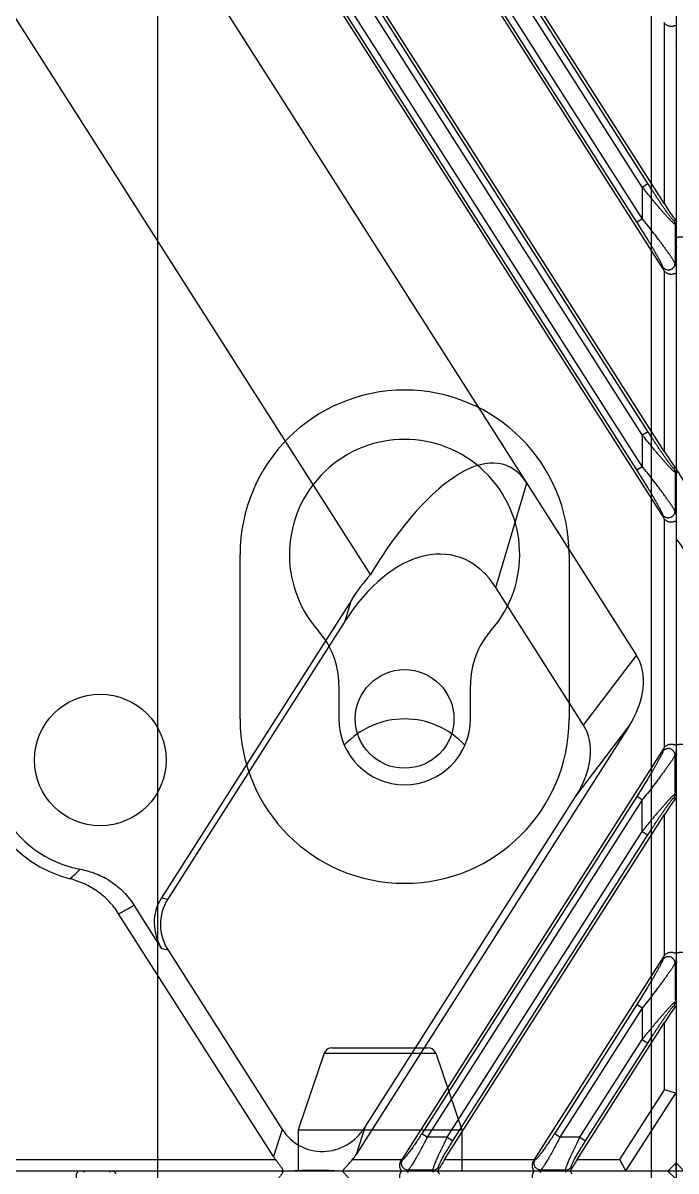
# Model space of a CAD drawing. Header units: millimetres. Extents: x 562 to 17351, y 2396 to 6995.
# Drawn here: x 14499.1 to 14538.8, y 4206.2 to 4276 of the extents above; entities that cross this region are included whole.
import ezdxf

# ---------------------------------------------------------------- set-up
doc = ezdxf.new("R2010")
doc.units = ezdxf.units.MM
doc.layers.add('_88746', color=7, linetype='Continuous')

# ---------------------------------------------------------------- blocks, each defined once
blk = doc.blocks.new('DTGCNV')
at = {"color": 7, "linetype": 'Continuous'}
for p, q in [((13295.701, 5017.697), (13301.535, 5017.697)), ((13295.228, 5017.358), (13293.643, 5012.697)), ((13295.228, 5017.358), (13302.009, 5017.358)), ((13302.009, 5017.358), (13303.593, 5012.697)), ((13293.643, 5012.697), (13303.593, 5012.697)), ((13293.643, 5012.697), (13293.643, 5010.197)), ((13303.593, 5012.697), (13303.593, 5010.197)), ((12716.618, 5010.197), (12716.618, 4673.197)), ((13316.618, 5010.197), (12716.618, 5010.197)), ((13280.666, 5010.138), (13280.558, 5010.197)), ((13282.19, 5010.138), (13282.222, 5010.197)), ((13300.22, 5010.197), (13300.328, 5010.138)), ((13301.851, 5010.138), (13301.884, 5010.197)), ((13308.283, 5010.197), (13308.39, 5010.138)), ((13309.914, 5010.138), (13309.946, 5010.197)), ((13316.618, 5009.697), (13316.118, 5010.197)), ((13316.618, 5010.197), (13316.618, 4672.697)), ((13136.217, 5009.497), (13315.884, 4727.477)), ((13315.918, 4731.517), (13138.825, 5009.497)), ((13314.903, 4732.763), (13139.328, 5008.36)), ((13314.231, 4730.419), (13137.436, 5007.932)), ((13314.567, 4730.633), (13137.772, 5008.146)), ((13314.567, 4732.549), (13138.992, 5008.146)), ((13122.275, 5005.363), (13314.224, 4704.063)), ((13129.327, 5005.237), (13315.884, 4712.401)), ((13315.918, 4716.442), (13131.855, 5005.363)), ((13298.047, 4708.984), (13109.906, 5004.305)), ((13314.231, 4715.344), (13130.577, 5003.622)), ((13314.567, 4715.558), (13130.913, 5003.836)), ((13314.567, 4717.474), (13132.134, 5003.836)), ((13314.903, 4717.688), (13132.47, 5004.051)), ((13315.918, 4731.517), (13315.918, 4742.505)), ((12716.618, 4741.537), (12716.677, 4741.554)), ((13314.567, 4732.549), (13314.903, 4732.763)), ((13314.567, 4732.549), (13314.567, 4730.633)), ((13314.231, 4730.419), (13314.567, 4730.633)), ((13316.605, 4730.531), (13316.497, 4730.499)), ((13316.618, 4730.302), (13316.559, 4730.285)), ((13316.559, 4730.285), (13316.559, 4727.893)), ((12716.677, 4728.871), (12716.618, 4729.073)), ((13315.884, 4727.477), (13315.825, 4727.679)), ((13316.618, 4727.691), (13316.559, 4727.893)), ((13315.918, 4716.442), (13315.918, 4727.43)), ((12716.677, 4726.479), (12716.618, 4726.462)), ((13314.567, 4717.474), (13314.903, 4717.688)), ((13314.567, 4717.474), (13314.567, 4715.558)), ((12716.618, 4715.365), (12716.677, 4715.162)), ((13314.231, 4715.344), (13314.567, 4715.558)), ((13316.605, 4715.455), (13316.497, 4715.424)), ((13316.618, 4715.227), (13316.559, 4715.21)), ((13316.559, 4715.21), (13316.559, 4712.818)), ((13305.665, 4708.192), (13307.551, 4714.538)), ((13315.884, 4712.401), (13315.825, 4712.604)), ((13315.918, 4698.471), (13315.918, 4712.355)), ((13316.618, 4712.616), (13316.559, 4712.818)), ((12716.618, 4711.27), (12716.677, 4711.287)), ((13311, 4699.817), (13305.665, 4708.192)), ((13296.883, 4707.43), (13285.339, 4689.31)), ((13296.506, 4706.161), (13296.883, 4707.43)), ((13296.506, 4706.161), (13285.713, 4689.22)), ((13311, 4699.817), (13314.224, 4704.063)), ((13313.756, 4699.738), (13297.167, 4673.698)), ((13310.533, 4695.492), (13313.756, 4699.738)), ((13315.884, 4698.425), (13299.94, 4673.397)), ((13315.884, 4698.425), (13315.825, 4698.222)), ((12716.677, 4698.008), (12716.618, 4698.21)), ((13316.618, 4698.21), (13316.559, 4698.008)), ((13316.559, 4695.616), (13316.559, 4698.008)), ((12716.618, 4695.599), (12716.677, 4695.616)), ((13297.702, 4675.352), (13310.533, 4695.492)), ((13314.231, 4695.482), (13301.158, 4674.963)), ((13314.567, 4695.268), (13314.231, 4695.482)), ((13316.559, 4695.616), (13316.618, 4695.599)), ((13314.567, 4695.268), (13301.495, 4674.749)), ((13314.567, 4693.352), (13314.567, 4695.268)), ((13316.605, 4695.371), (13316.497, 4695.402)), ((13302.548, 4673.397), (13315.918, 4694.384)), ((13315.918, 4685.816), (13315.918, 4694.384)), ((13302.715, 4674.749), (13314.567, 4693.352)), ((13303.051, 4674.535), (13314.903, 4693.138)), ((13314.567, 4693.352), (13314.903, 4693.138)), ((13285.713, 4689.22), (13285.339, 4689.31)), ((13285.366, 4686.216), (13283.675, 4688.87)), ((13292.147, 4673.576), (13282.736, 4688.348)), ((13285.74, 4686.126), (13285.366, 4686.216)), ((13285.74, 4686.126), (13292.682, 4675.23)), ((13315.884, 4685.769), (13308.002, 4673.397)), ((13315.884, 4685.769), (13315.825, 4685.566)), ((12716.677, 4685.352), (12716.618, 4685.555)), ((13316.618, 4685.555), (13316.559, 4685.352)), ((13316.559, 4685.352), (13316.559, 4682.96)), ((12716.618, 4682.943), (12716.677, 4682.96)), ((13316.559, 4682.96), (13316.618, 4682.943)), ((13314.231, 4682.826), (13309.221, 4674.963)), ((13314.567, 4682.612), (13309.557, 4674.749)), ((13314.567, 4682.612), (13314.231, 4682.826)), ((13314.567, 4682.612), (13314.567, 4680.696)), ((13316.605, 4682.715), (13316.497, 4682.746)), ((13310.611, 4673.397), (13315.918, 4681.728)), ((13315.918, 4677.643), (13315.918, 4681.728)), ((13310.778, 4674.749), (13314.567, 4680.696)), ((13311.114, 4674.535), (13314.903, 4680.482)), ((13314.567, 4680.696), (13314.903, 4680.482)), ((13313.201, 4673.397), (13315.918, 4677.643)), ((13313.575, 4672.714), (13316.601, 4677.443)), ((13316.601, 4677.443), (13315.918, 4677.643)), ((13292.682, 4675.23), (13292.147, 4673.576)), ((13297.702, 4675.352), (13297.167, 4673.698)), ((13301.495, 4674.749), (13301.158, 4674.963)), ((13302.715, 4674.749), (13301.495, 4674.749)), ((13302.715, 4674.749), (13303.051, 4674.535)), ((13309.557, 4674.749), (13309.221, 4674.963)), ((13310.778, 4674.749), (13309.557, 4674.749)), ((13310.778, 4674.749), (13311.114, 4674.535)), ((12716.618, 4673.197), (12717.118, 4672.697)), ((13238.093, 4673.397), (13292.27, 4673.397)), ((13296.951, 4673.397), (13299.94, 4673.397)), ((13299.992, 4673.369), (13299.883, 4673.309)), ((13302.548, 4673.397), (13308.002, 4673.397)), ((13308.054, 4673.369), (13307.946, 4673.309)), ((13310.611, 4673.397), (13313.201, 4673.397)), ((13313.575, 4672.714), (13313.201, 4673.397)), ((13316.118, 4672.697), (13316.618, 4673.197)), ((13316.618, 4672.697), (12717.118, 4672.697)), ((13300.328, 4672.756), (13300.22, 4672.697)), ((13301.851, 4672.756), (13300.328, 4672.756)), ((13301.884, 4672.697), (13301.851, 4672.756)), ((13302.232, 4672.86), (13302.187, 4672.941)), ((13308.39, 4672.756), (13308.283, 4672.697)), ((13309.914, 4672.756), (13308.39, 4672.756)), ((13309.946, 4672.697), (13309.914, 4672.756)), ((13310.25, 4672.941), (13310.294, 4672.86))]:
    blk.add_line(p, q, dxfattribs=at)
for centre, radius in [((13300.118, 4700.197), 3), ((13281.618, 4697.697), 4)]:
    blk.add_circle(centre, radius, dxfattribs=at)
for centre, radius, start, end in [((13295.701, 5017.197), 0.5, 90, 161.22197), ((13301.535, 5017.197), 0.5, 18.77803, 90), ((13316.158, 4730.284), 0.402, 0.12821, 32.37179), ((13316.158, 4715.209), 0.402, 0.12821, 32.37179), ((13281.618, 4697.697), 6.75, 156.12428, 259.56329), ((13281.618, 4697.697), 7.455, 176.10296, 255.70077), ((13316.158, 4695.617), 0.402, 327.6282, 359.8718), ((13273.616, 4697.596), 9.418, 310.85768, 316.04351), ((13275.903, 4701.74), 15.034, 297.03284, 301.12567), ((13316.158, 4682.961), 0.402, 327.6282, 359.8718), ((13301.849, 4673.158), 0.402, 270.25676, 327.24324), ((13309.912, 4673.158), 0.402, 270.25676, 327.24324)]:
    blk.add_arc(centre, radius, start, end, dxfattribs=at)
for centre, major_axis, ratio, start_param, end_param in [((13314.053, 5009.497), (-0.468, 0.695), 0.186347, -0.124846, 0.096093), ((13316.217, 4742.777), (-0.117, 0.402), 0.954439, -4.415997, -4.276035), ((13315.918, 4731.631), (-0.698, 1.104), 0.046753, -4.638574, -3.259594), ((13316.217, 4727.701), (-0.117, 0.402), 0.954439, -4.415997, -4.276035), ((13300.544, 4700.719), (5.777, 14.89), 0.368013, -0.263981, 1.130867), ((13315.918, 4716.556), (-0.698, 1.104), 0.046753, -4.638574, -3.259594), ((12717.318, 4714.38), (-0.698, 1.104), 0.046753, 0.073815, 1.644612), ((13316.217, 4712.626), (-0.117, 0.402), 0.954439, -4.415997, -4.276035), ((12717.318, 4710.057), (-0.698, 1.104), 0.046753, -1.496981, 0.073815), ((13300.487, 4700.527), (2.835, 9.544), 0.602666, -0.481922, 1.127854), ((13300.864, 4701.796), (2.835, 9.544), 0.602666, 0.912926, 1.127854), ((13311.067, 4701.122), (2.652, 3.493), 0.684108, -1.451017, -0.247768), ((13307.844, 4696.876), (2.652, 3.493), 0.684108, -1.451017, -0.247768), ((13316.217, 4698.2), (0.117, 0.402), 0.954439, 1.134443, 1.274405), ((13315.918, 4694.27), (0.698, 1.104), 0.046753, 0.118001, 1.496981), ((13288.101, 4687.703), (3.127, -0.746), 0.933182, 2.829294, 3.908395), ((13288.475, 4687.614), (-3.127, 0.746), 0.933182, -0.312299, 0.766803), ((13316.217, 4685.544), (0.117, 0.402), 0.954439, 1.134443, 1.274405), ((13315.918, 4681.614), (0.698, 1.104), 0.046753, 0.118001, 1.496981), ((13315.918, 4676.312), (0.687, 1.129), 0.116833, -0.189589, 0.03135), ((13295.209, 4677.044), (-0.977, -3.022), 0.944553, -0.662888, 1.302149), ((13294.674, 4675.39), (0.977, 3.022), 0.944553, -3.804481, -3.733545), ((13294.674, 4675.39), (0.977, 3.022), 0.944553, -1.956623, -1.839444), ((13299.867, 4673.397), (0.449, 0.699), 0.073624, -1.649478, -1.523567), ((13302.621, 4673.397), (0.449, 0.699), 0.073624, -4.66516, -3.789338), ((13307.93, 4673.397), (0.449, 0.699), 0.073624, -1.649478, -1.523567), ((13310.683, 4673.397), (0.449, 0.699), 0.073624, -4.66516, -3.789338), ((13293.728, 4672.466), (3.18, 0.087), 0.080959, 0.694906, 1.796389), ((13314.053, 4673.397), (0.468, 0.695), 0.186347, -3.237686, -3.016747)]:
    blk.add_ellipse(centre, major_axis=major_axis, ratio=ratio, start_param=start_param, end_param=end_param, dxfattribs=at)
for points, knots in [([(13280.233, 5010.197), (13280.235, 5010.197), (13280.239, 5010.197), (13280.244, 5010.196), (13280.247, 5010.195), (13280.249, 5010.193), (13280.251, 5010.19), (13280.252, 5010.186), (13280.252, 5010.182), (13280.251, 5010.177), (13280.248, 5010.17), (13280.243, 5010.161), (13280.238, 5010.15), (13280.231, 5010.138), (13280.223, 5010.125), (13280.215, 5010.111), (13280.204, 5010.089), (13280.189, 5010.059), (13280.174, 5010.02), (13280.161, 5009.975), (13280.151, 5009.927), (13280.146, 5009.874), (13280.146, 5009.818), (13280.152, 5009.759), (13280.167, 5009.699), (13280.189, 5009.64), (13280.21, 5009.603), (13280.222, 5009.585)], [0, 0, 0, 0, 0.012577, 0.017811, 0.022415, 0.026524, 0.030371, 0.038422, 0.043171, 0.048577, 0.06156, 0.077442, 0.095999, 0.116978, 0.140127, 0.165209, 0.192065, 0.250601, 0.315018, 0.384942, 0.460136, 0.540384, 0.625394, 0.714676, 0.807485, 0.902935, 1, 1, 1, 1]), ([(13282.57, 5010.035), (13282.564, 5010.047), (13282.551, 5010.07), (13282.53, 5010.102), (13282.512, 5010.126), (13282.498, 5010.142), (13282.489, 5010.153), (13282.48, 5010.163), (13282.473, 5010.172), (13282.467, 5010.179), (13282.463, 5010.185), (13282.461, 5010.189), (13282.46, 5010.191), (13282.46, 5010.194), (13282.462, 5010.196), (13282.463, 5010.197), (13282.465, 5010.197), (13282.467, 5010.197), (13282.468, 5010.197)], [0, 0, 0, 0, 0.204317, 0.392896, 0.563403, 0.640806, 0.712092, 0.776327, 0.832529, 0.879525, 0.916233, 0.930591, 0.942394, 0.959733, 0.967501, 0.976309, 0.987004, 1, 1, 1, 1]), ([(13292.63, 5010.197), (13292.635, 5010.197), (13292.645, 5010.197), (13292.66, 5010.194), (13292.673, 5010.19), (13292.683, 5010.183), (13292.692, 5010.174), (13292.697, 5010.163), (13292.7, 5010.15), (13292.7, 5010.135), (13292.697, 5010.118), (13292.692, 5010.099), (13292.684, 5010.079), (13292.67, 5010.05), (13292.648, 5010.01), (13292.616, 5009.961), (13292.579, 5009.908), (13292.54, 5009.854), (13292.497, 5009.797), (13292.453, 5009.739), (13292.408, 5009.68), (13292.347, 5009.599), (13292.301, 5009.538), (13292.27, 5009.497)], [0, 0, 0, 0, 0.018318, 0.034994, 0.050147, 0.06412, 0.077534, 0.091254, 0.106184, 0.12305, 0.142293, 0.164098, 0.188457, 0.215246, 0.275292, 0.342515, 0.415297, 0.492326, 0.572614, 0.655373, 0.739981, 0.82593, 1, 1, 1, 1]), ([(13296.951, 5009.497), (13296.918, 5009.539), (13296.85, 5009.62), (13296.764, 5009.718), (13296.695, 5009.794), (13296.645, 5009.849), (13296.596, 5009.902), (13296.549, 5009.953), (13296.506, 5010.002), (13296.467, 5010.047), (13296.438, 5010.082), (13296.419, 5010.109), (13296.407, 5010.126), (13296.398, 5010.142), (13296.391, 5010.156), (13296.388, 5010.167), (13296.387, 5010.175), (13296.387, 5010.181), (13296.388, 5010.186), (13296.391, 5010.191), (13296.395, 5010.194), (13296.402, 5010.197), (13296.409, 5010.197), (13296.412, 5010.197)], [0, 0, 0, 0, 0.172719, 0.342367, 0.425093, 0.505837, 0.584035, 0.658977, 0.729688, 0.79485, 0.852716, 0.878254, 0.901145, 0.921127, 0.938022, 0.951788, 0.957578, 0.962721, 0.971527, 0.975609, 0.979745, 0.988888, 1, 1, 1, 1]), ([(13299.894, 5010.197), (13299.897, 5010.197), (13299.901, 5010.197), (13299.906, 5010.196), (13299.909, 5010.195), (13299.911, 5010.193), (13299.913, 5010.19), (13299.914, 5010.186), (13299.914, 5010.182), (13299.912, 5010.177), (13299.91, 5010.17), (13299.905, 5010.161), (13299.899, 5010.15), (13299.892, 5010.138), (13299.885, 5010.125), (13299.877, 5010.111), (13299.865, 5010.089), (13299.851, 5010.059), (13299.836, 5010.02), (13299.822, 5009.975), (13299.813, 5009.927), (13299.807, 5009.874), (13299.807, 5009.818), (13299.814, 5009.759), (13299.828, 5009.699), (13299.851, 5009.64), (13299.871, 5009.603), (13299.883, 5009.585)], [0, 0, 0, 0, 0.012577, 0.017811, 0.022415, 0.026524, 0.030371, 0.038422, 0.043171, 0.048577, 0.06156, 0.077442, 0.095999, 0.116978, 0.140127, 0.165209, 0.192065, 0.250601, 0.315018, 0.384942, 0.460136, 0.540384, 0.625394, 0.714676, 0.807485, 0.902935, 1, 1, 1, 1]), ([(13302.232, 5010.035), (13302.225, 5010.047), (13302.212, 5010.07), (13302.191, 5010.102), (13302.173, 5010.126), (13302.159, 5010.142), (13302.15, 5010.153), (13302.142, 5010.163), (13302.134, 5010.172), (13302.128, 5010.179), (13302.125, 5010.185), (13302.123, 5010.189), (13302.122, 5010.191), (13302.122, 5010.194), (13302.123, 5010.196), (13302.125, 5010.197), (13302.127, 5010.197), (13302.129, 5010.197), (13302.13, 5010.197)], [0, 0, 0, 0, 0.204317, 0.392896, 0.563403, 0.640806, 0.712092, 0.776327, 0.832529, 0.879525, 0.916233, 0.930591, 0.942394, 0.959733, 0.967501, 0.976309, 0.987004, 1, 1, 1, 1]), ([(13307.957, 5010.197), (13307.96, 5010.197), (13307.964, 5010.197), (13307.968, 5010.196), (13307.971, 5010.195), (13307.974, 5010.193), (13307.976, 5010.19), (13307.977, 5010.186), (13307.976, 5010.182), (13307.975, 5010.177), (13307.972, 5010.17), (13307.968, 5010.161), (13307.962, 5010.15), (13307.955, 5010.138), (13307.947, 5010.125), (13307.939, 5010.111), (13307.928, 5010.089), (13307.914, 5010.059), (13307.898, 5010.02), (13307.885, 5009.975), (13307.875, 5009.927), (13307.87, 5009.874), (13307.87, 5009.818), (13307.877, 5009.759), (13307.891, 5009.699), (13307.914, 5009.64), (13307.934, 5009.603), (13307.946, 5009.585)], [0, 0, 0, 0, 0.012577, 0.017811, 0.022415, 0.026524, 0.030371, 0.038422, 0.043171, 0.048577, 0.06156, 0.077442, 0.095999, 0.116978, 0.140127, 0.165209, 0.192065, 0.250601, 0.315018, 0.384942, 0.460136, 0.540384, 0.625394, 0.714676, 0.807485, 0.902935, 1, 1, 1, 1]), ([(13310.294, 5010.035), (13310.288, 5010.047), (13310.275, 5010.07), (13310.254, 5010.102), (13310.236, 5010.126), (13310.222, 5010.142), (13310.213, 5010.153), (13310.204, 5010.163), (13310.197, 5010.172), (13310.191, 5010.179), (13310.187, 5010.185), (13310.185, 5010.189), (13310.184, 5010.191), (13310.184, 5010.194), (13310.186, 5010.196), (13310.188, 5010.197), (13310.19, 5010.197), (13310.191, 5010.197), (13310.192, 5010.197)], [0, 0, 0, 0, 0.204317, 0.392896, 0.563403, 0.640806, 0.712092, 0.776327, 0.832529, 0.879525, 0.916233, 0.930591, 0.942394, 0.959733, 0.967501, 0.976309, 0.987004, 1, 1, 1, 1]), ([(13315.918, 4742.505), (13315.934, 4742.487), (13315.968, 4742.453), (13316.026, 4742.41), (13316.089, 4742.377), (13316.154, 4742.353), (13316.219, 4742.338), (13316.282, 4742.33), (13316.342, 4742.329), (13316.397, 4742.334), (13316.439, 4742.341), (13316.471, 4742.348), (13316.498, 4742.354), (13316.523, 4742.362), (13316.546, 4742.369), (13316.561, 4742.373), (13316.574, 4742.377), (13316.586, 4742.378), (13316.596, 4742.378), (13316.605, 4742.375), (13316.611, 4742.369), (13316.616, 4742.36), (13316.618, 4742.349), (13316.618, 4742.341), (13316.618, 4742.336)], [0, 0, 0, 0, 0.092092, 0.18383, 0.274482, 0.363041, 0.448376, 0.529457, 0.605459, 0.675766, 0.739913, 0.769539, 0.797439, 0.847676, 0.869774, 0.889641, 0.907107, 0.922074, 0.934647, 0.945489, 0.956057, 0.968087, 0.982675, 1, 1, 1, 1]), ([(12716.618, 4741.307), (12716.618, 4741.308), (12716.618, 4741.309), (12716.619, 4741.311), (12716.62, 4741.312), (12716.622, 4741.313), (12716.624, 4741.313), (12716.626, 4741.312), (12716.628, 4741.31), (12716.63, 4741.309), (12716.631, 4741.308)], [0, 0, 0, 0, 0.134296, 0.239838, 0.325336, 0.408088, 0.50825, 0.637794, 0.80127, 1, 1, 1, 1]), ([(13316.559, 4730.285), (13316.557, 4730.285), (13316.552, 4730.285), (13316.544, 4730.287), (13316.535, 4730.292), (13316.523, 4730.299), (13316.51, 4730.308), (13316.489, 4730.324), (13316.459, 4730.349), (13316.42, 4730.385), (13316.375, 4730.427), (13316.326, 4730.477), (13316.273, 4730.531), (13316.216, 4730.591), (13316.135, 4730.679), (13316.028, 4730.797), (13315.894, 4730.947), (13315.755, 4731.107), (13315.612, 4731.274), (13315.466, 4731.447), (13315.318, 4731.624), (13315.169, 4731.805), (13315.019, 4731.989), (13314.817, 4732.236), (13314.667, 4732.424), (13314.567, 4732.549)], [0, 0, 0, 0, 0.002036, 0.004765, 0.008306, 0.012701, 0.017956, 0.024063, 0.038745, 0.05652, 0.077106, 0.100208, 0.125538, 0.152825, 0.181822, 0.244102, 0.310933, 0.381227, 0.454167, 0.529124, 0.605619, 0.683271, 0.76177, 0.840872, 1, 1, 1, 1]), ([(13316.497, 4730.499), (13316.495, 4730.499), (13316.492, 4730.499), (13316.488, 4730.5), (13316.482, 4730.503), (13316.474, 4730.508), (13316.464, 4730.516), (13316.452, 4730.527), (13316.438, 4730.541), (13316.423, 4730.556), (13316.4, 4730.581), (13316.369, 4730.617), (13316.33, 4730.666), (13316.287, 4730.721), (13316.241, 4730.781), (13316.193, 4730.845), (13316.125, 4730.937), (13316.037, 4731.059), (13315.929, 4731.212), (13315.819, 4731.372), (13315.706, 4731.537), (13315.593, 4731.706), (13315.478, 4731.878), (13315.363, 4732.052), (13315.248, 4732.228), (13315.094, 4732.465), (13314.979, 4732.644), (13314.903, 4732.763)], [0, 0, 0, 0, 0.001988, 0.003277, 0.004801, 0.008605, 0.013451, 0.019328, 0.026206, 0.034036, 0.042764, 0.062675, 0.085465, 0.110691, 0.137955, 0.166932, 0.197336, 0.261568, 0.329268, 0.399486, 0.471568, 0.545042, 0.619552, 0.694837, 0.77068, 0.84692, 1, 1, 1, 1]), ([(13315.825, 4727.679), (13315.823, 4727.685), (13315.819, 4727.698), (13315.808, 4727.727), (13315.791, 4727.768), (13315.766, 4727.823), (13315.736, 4727.885), (13315.702, 4727.952), (13315.651, 4728.05), (13315.58, 4728.182), (13315.488, 4728.347), (13315.39, 4728.52), (13315.286, 4728.699), (13315.178, 4728.882), (13315.067, 4729.069), (13314.914, 4729.323), (13314.717, 4729.644), (13314.477, 4730.031), (13314.313, 4730.29), (13314.231, 4730.419)], [0, 0, 0, 0, 0.005901, 0.012735, 0.028952, 0.048163, 0.069902, 0.093761, 0.1194, 0.174923, 0.234768, 0.297789, 0.363198, 0.430435, 0.499095, 0.568871, 0.710853, 0.85493, 1, 1, 1, 1]), ([(13316.559, 4727.893), (13316.557, 4727.899), (13316.553, 4727.91), (13316.541, 4727.936), (13316.522, 4727.973), (13316.494, 4728.023), (13316.46, 4728.079), (13316.422, 4728.141), (13316.362, 4728.234), (13316.278, 4728.36), (13316.167, 4728.52), (13316.046, 4728.691), (13315.917, 4728.869), (13315.782, 4729.054), (13315.641, 4729.244), (13315.446, 4729.504), (13315.194, 4729.834), (13314.884, 4730.233), (13314.673, 4730.5), (13314.567, 4730.633)], [0, 0, 0, 0, 0.00509, 0.010986, 0.025069, 0.041978, 0.061422, 0.083117, 0.106791, 0.15915, 0.216898, 0.278823, 0.34401, 0.411766, 0.481566, 0.552988, 0.699417, 0.848964, 1, 1, 1, 1]), ([(13316.618, 4730.532), (13316.618, 4730.532), (13316.618, 4730.53), (13316.618, 4730.528), (13316.617, 4730.527), (13316.615, 4730.526), (13316.613, 4730.526), (13316.611, 4730.527), (13316.608, 4730.529), (13316.606, 4730.53), (13316.605, 4730.531)], [0, 0, 0, 0, 0.134296, 0.239838, 0.325336, 0.408088, 0.50825, 0.637794, 0.80127, 1, 1, 1, 1]), ([(12717.318, 4729.334), (12717.303, 4729.352), (12717.269, 4729.387), (12717.21, 4729.429), (12717.147, 4729.462), (12717.082, 4729.486), (12717.017, 4729.502), (12716.954, 4729.509), (12716.895, 4729.51), (12716.84, 4729.506), (12716.797, 4729.499), (12716.766, 4729.492), (12716.739, 4729.485), (12716.714, 4729.477), (12716.69, 4729.47), (12716.676, 4729.466), (12716.662, 4729.463), (12716.651, 4729.461), (12716.64, 4729.461), (12716.632, 4729.464), (12716.625, 4729.47), (12716.621, 4729.479), (12716.619, 4729.49), (12716.618, 4729.499), (12716.618, 4729.503)], [0, 0, 0, 0, 0.092092, 0.18383, 0.274482, 0.363041, 0.448376, 0.529457, 0.605459, 0.675766, 0.739913, 0.769539, 0.797439, 0.847676, 0.869774, 0.889641, 0.907107, 0.922074, 0.934647, 0.945489, 0.956057, 0.968087, 0.982675, 1, 1, 1, 1]), ([(13315.825, 4727.679), (13315.836, 4727.662), (13315.862, 4727.63), (13315.908, 4727.589), (13315.96, 4727.556), (13316.018, 4727.531), (13316.079, 4727.515), (13316.142, 4727.509), (13316.206, 4727.512), (13316.268, 4727.525), (13316.328, 4727.548), (13316.383, 4727.579), (13316.433, 4727.618), (13316.476, 4727.664), (13316.511, 4727.716), (13316.538, 4727.773), (13316.554, 4727.832), (13316.559, 4727.873), (13316.559, 4727.893)], [0, 0, 0, 0, 0.061114, 0.122614, 0.184534, 0.246921, 0.309743, 0.372937, 0.436398, 0.5, 0.563602, 0.627063, 0.690257, 0.753079, 0.815466, 0.877386, 0.938886, 1, 1, 1, 1]), ([(13315.918, 4727.43), (13315.934, 4727.412), (13315.968, 4727.377), (13316.026, 4727.335), (13316.089, 4727.302), (13316.154, 4727.278), (13316.219, 4727.262), (13316.282, 4727.255), (13316.342, 4727.254), (13316.397, 4727.258), (13316.439, 4727.265), (13316.471, 4727.272), (13316.498, 4727.279), (13316.523, 4727.287), (13316.546, 4727.294), (13316.561, 4727.298), (13316.574, 4727.301), (13316.586, 4727.303), (13316.596, 4727.303), (13316.605, 4727.3), (13316.611, 4727.294), (13316.616, 4727.285), (13316.618, 4727.274), (13316.618, 4727.265), (13316.618, 4727.261)], [0, 0, 0, 0, 0.092092, 0.18383, 0.274482, 0.363041, 0.448376, 0.529457, 0.605459, 0.675766, 0.739913, 0.769539, 0.797439, 0.847676, 0.869774, 0.889641, 0.907107, 0.922074, 0.934647, 0.945489, 0.956057, 0.968087, 0.982675, 1, 1, 1, 1]), ([(12716.618, 4726.232), (12716.618, 4726.232), (12716.618, 4726.234), (12716.619, 4726.236), (12716.62, 4726.237), (12716.622, 4726.238), (12716.624, 4726.237), (12716.626, 4726.237), (12716.628, 4726.235), (12716.63, 4726.234), (12716.631, 4726.233)], [0, 0, 0, 0, 0.134285, 0.239811, 0.32531, 0.408071, 0.508221, 0.637767, 0.801257, 1, 1, 1, 1]), ([(13316.559, 4715.21), (13316.557, 4715.209), (13316.552, 4715.209), (13316.544, 4715.212), (13316.535, 4715.216), (13316.523, 4715.223), (13316.51, 4715.232), (13316.489, 4715.248), (13316.459, 4715.273), (13316.42, 4715.309), (13316.375, 4715.352), (13316.326, 4715.401), (13316.273, 4715.456), (13316.216, 4715.516), (13316.135, 4715.603), (13316.028, 4715.721), (13315.894, 4715.872), (13315.755, 4716.032), (13315.612, 4716.199), (13315.466, 4716.372), (13315.318, 4716.549), (13315.169, 4716.73), (13315.019, 4716.913), (13314.817, 4717.161), (13314.667, 4717.348), (13314.567, 4717.474)], [0, 0, 0, 0, 0.002036, 0.004765, 0.008306, 0.012701, 0.017956, 0.024063, 0.038745, 0.05652, 0.077106, 0.100208, 0.125538, 0.152825, 0.181822, 0.244102, 0.310933, 0.381227, 0.454167, 0.529124, 0.605619, 0.683271, 0.76177, 0.840872, 1, 1, 1, 1]), ([(13316.497, 4715.424), (13316.495, 4715.423), (13316.492, 4715.423), (13316.488, 4715.425), (13316.482, 4715.427), (13316.474, 4715.433), (13316.464, 4715.441), (13316.452, 4715.452), (13316.438, 4715.465), (13316.423, 4715.481), (13316.4, 4715.506), (13316.369, 4715.542), (13316.33, 4715.591), (13316.287, 4715.646), (13316.241, 4715.705), (13316.193, 4715.77), (13316.125, 4715.862), (13316.037, 4715.984), (13315.929, 4716.137), (13315.819, 4716.297), (13315.706, 4716.462), (13315.593, 4716.631), (13315.478, 4716.803), (13315.363, 4716.977), (13315.248, 4717.153), (13315.094, 4717.39), (13314.979, 4717.568), (13314.903, 4717.688)], [0, 0, 0, 0, 0.001988, 0.003277, 0.004801, 0.008605, 0.013451, 0.019328, 0.026206, 0.034036, 0.042764, 0.062675, 0.085465, 0.110691, 0.137955, 0.166932, 0.197336, 0.261568, 0.329268, 0.399486, 0.471568, 0.545042, 0.619552, 0.694837, 0.77068, 0.84692, 1, 1, 1, 1]), ([(13315.825, 4712.604), (13315.823, 4712.61), (13315.819, 4712.623), (13315.808, 4712.651), (13315.791, 4712.693), (13315.766, 4712.748), (13315.736, 4712.809), (13315.702, 4712.877), (13315.651, 4712.975), (13315.58, 4713.106), (13315.488, 4713.271), (13315.39, 4713.444), (13315.286, 4713.623), (13315.178, 4713.807), (13315.067, 4713.994), (13314.914, 4714.248), (13314.717, 4714.569), (13314.477, 4714.956), (13314.313, 4715.214), (13314.231, 4715.344)], [0, 0, 0, 0, 0.005901, 0.012735, 0.028952, 0.048163, 0.069902, 0.093761, 0.1194, 0.174923, 0.234768, 0.297789, 0.363198, 0.430435, 0.499095, 0.568871, 0.710853, 0.85493, 1, 1, 1, 1]), ([(13316.559, 4712.818), (13316.557, 4712.823), (13316.553, 4712.835), (13316.541, 4712.861), (13316.522, 4712.898), (13316.494, 4712.948), (13316.46, 4713.004), (13316.422, 4713.066), (13316.362, 4713.159), (13316.278, 4713.285), (13316.167, 4713.445), (13316.046, 4713.615), (13315.917, 4713.794), (13315.782, 4713.979), (13315.641, 4714.168), (13315.446, 4714.428), (13315.194, 4714.758), (13314.884, 4715.157), (13314.673, 4715.424), (13314.567, 4715.558)], [0, 0, 0, 0, 0.00509, 0.010986, 0.025069, 0.041978, 0.061422, 0.083117, 0.106791, 0.15915, 0.216898, 0.278823, 0.34401, 0.411766, 0.481566, 0.552988, 0.699417, 0.848964, 1, 1, 1, 1]), ([(13316.618, 4715.457), (13316.618, 4715.456), (13316.618, 4715.455), (13316.618, 4715.453), (13316.617, 4715.451), (13316.615, 4715.451), (13316.613, 4715.451), (13316.611, 4715.452), (13316.608, 4715.453), (13316.606, 4715.455), (13316.605, 4715.455)], [0, 0, 0, 0, 0.134296, 0.239838, 0.325336, 0.408088, 0.50825, 0.637794, 0.80127, 1, 1, 1, 1]), ([(13315.825, 4712.604), (13315.836, 4712.587), (13315.862, 4712.555), (13315.908, 4712.514), (13315.96, 4712.48), (13316.018, 4712.455), (13316.079, 4712.439), (13316.142, 4712.433), (13316.206, 4712.437), (13316.268, 4712.45), (13316.328, 4712.472), (13316.383, 4712.504), (13316.433, 4712.543), (13316.476, 4712.589), (13316.511, 4712.641), (13316.538, 4712.697), (13316.554, 4712.757), (13316.559, 4712.798), (13316.559, 4712.818)], [0, 0, 0, 0, 0.061114, 0.122614, 0.184534, 0.246921, 0.309743, 0.372937, 0.436398, 0.5, 0.563602, 0.627063, 0.690257, 0.753079, 0.815466, 0.877386, 0.938886, 1, 1, 1, 1]), ([(13315.918, 4712.355), (13315.934, 4712.336), (13315.968, 4712.302), (13316.026, 4712.259), (13316.089, 4712.226), (13316.154, 4712.202), (13316.219, 4712.187), (13316.282, 4712.179), (13316.342, 4712.179), (13316.397, 4712.183), (13316.439, 4712.19), (13316.471, 4712.197), (13316.498, 4712.204), (13316.523, 4712.211), (13316.546, 4712.218), (13316.561, 4712.222), (13316.574, 4712.226), (13316.586, 4712.228), (13316.596, 4712.228), (13316.605, 4712.225), (13316.611, 4712.219), (13316.616, 4712.21), (13316.618, 4712.198), (13316.618, 4712.19), (13316.618, 4712.185)], [0, 0, 0, 0, 0.092092, 0.18383, 0.274482, 0.363041, 0.448376, 0.529457, 0.605459, 0.675766, 0.739913, 0.769539, 0.797439, 0.847676, 0.869774, 0.889641, 0.907107, 0.922074, 0.934647, 0.945489, 0.956057, 0.968087, 0.982675, 1, 1, 1, 1]), ([(12717.318, 4698.471), (12717.303, 4698.49), (12717.269, 4698.524), (12717.21, 4698.567), (12717.147, 4698.6), (12717.082, 4698.624), (12717.017, 4698.639), (12716.954, 4698.646), (12716.895, 4698.647), (12716.84, 4698.643), (12716.797, 4698.636), (12716.766, 4698.629), (12716.739, 4698.622), (12716.714, 4698.615), (12716.69, 4698.608), (12716.676, 4698.603), (12716.662, 4698.6), (12716.651, 4698.598), (12716.64, 4698.598), (12716.632, 4698.601), (12716.625, 4698.607), (12716.621, 4698.616), (12716.619, 4698.628), (12716.618, 4698.636), (12716.618, 4698.641)], [0, 0, 0, 0, 0.092092, 0.18383, 0.274482, 0.363041, 0.448376, 0.529457, 0.605459, 0.675766, 0.739913, 0.769539, 0.797439, 0.847676, 0.869774, 0.889641, 0.907107, 0.922074, 0.934647, 0.945489, 0.956057, 0.968087, 0.982675, 1, 1, 1, 1]), ([(13316.559, 4698.008), (13316.559, 4698.028), (13316.554, 4698.069), (13316.538, 4698.129), (13316.511, 4698.185), (13316.476, 4698.237), (13316.433, 4698.283), (13316.383, 4698.322), (13316.328, 4698.354), (13316.268, 4698.376), (13316.206, 4698.389), (13316.142, 4698.393), (13316.079, 4698.387), (13316.018, 4698.371), (13315.96, 4698.346), (13315.908, 4698.312), (13315.862, 4698.271), (13315.836, 4698.239), (13315.825, 4698.222)], [0, 0, 0, 0, 0.061114, 0.122614, 0.184535, 0.246922, 0.309744, 0.372937, 0.436398, 0.5, 0.563602, 0.627063, 0.690256, 0.753078, 0.815465, 0.877386, 0.938886, 1, 1, 1, 1]), ([(13316.618, 4698.641), (13316.618, 4698.636), (13316.618, 4698.628), (13316.616, 4698.616), (13316.611, 4698.607), (13316.605, 4698.601), (13316.596, 4698.598), (13316.586, 4698.598), (13316.574, 4698.6), (13316.561, 4698.603), (13316.546, 4698.608), (13316.523, 4698.615), (13316.498, 4698.622), (13316.471, 4698.629), (13316.439, 4698.636), (13316.397, 4698.643), (13316.342, 4698.647), (13316.282, 4698.646), (13316.219, 4698.639), (13316.154, 4698.624), (13316.089, 4698.6), (13316.026, 4698.567), (13315.968, 4698.524), (13315.934, 4698.49), (13315.918, 4698.471)], [0, 0, 0, 0, 0.017325, 0.031913, 0.043943, 0.054511, 0.065353, 0.077926, 0.092893, 0.110359, 0.130226, 0.152324, 0.202561, 0.230461, 0.260087, 0.324234, 0.394541, 0.470543, 0.551624, 0.636959, 0.725518, 0.81617, 0.907908, 1, 1, 1, 1]), ([(13315.825, 4698.222), (13315.823, 4698.216), (13315.819, 4698.203), (13315.808, 4698.175), (13315.791, 4698.133), (13315.766, 4698.078), (13315.736, 4698.017), (13315.702, 4697.949), (13315.651, 4697.851), (13315.58, 4697.72), (13315.488, 4697.555), (13315.39, 4697.382), (13315.286, 4697.203), (13315.178, 4697.019), (13315.067, 4696.832), (13314.914, 4696.578), (13314.717, 4696.257), (13314.477, 4695.87), (13314.313, 4695.612), (13314.231, 4695.482)], [0, 0, 0, 0, 0.005901, 0.012735, 0.028952, 0.048162, 0.069901, 0.09376, 0.119398, 0.174922, 0.234766, 0.297787, 0.363197, 0.430435, 0.499096, 0.568874, 0.710857, 0.854932, 1, 1, 1, 1]), ([(13316.559, 4698.008), (13316.557, 4698.003), (13316.553, 4697.991), (13316.541, 4697.965), (13316.522, 4697.928), (13316.494, 4697.878), (13316.46, 4697.822), (13316.422, 4697.76), (13316.362, 4697.667), (13316.278, 4697.541), (13316.167, 4697.381), (13316.046, 4697.211), (13315.917, 4697.032), (13315.782, 4696.847), (13315.641, 4696.658), (13315.446, 4696.398), (13315.194, 4696.067), (13314.884, 4695.668), (13314.673, 4695.402), (13314.567, 4695.268)], [0, 0, 0, 0, 0.00509, 0.010986, 0.025069, 0.041978, 0.061422, 0.083116, 0.10679, 0.159148, 0.216896, 0.278821, 0.344009, 0.411767, 0.481567, 0.552991, 0.699423, 0.848968, 1, 1, 1, 1]), ([(13314.567, 4693.352), (13314.667, 4693.478), (13314.817, 4693.665), (13315.019, 4693.913), (13315.169, 4694.096), (13315.318, 4694.277), (13315.466, 4694.454), (13315.612, 4694.627), (13315.755, 4694.794), (13315.894, 4694.954), (13316.028, 4695.105), (13316.135, 4695.223), (13316.216, 4695.31), (13316.273, 4695.37), (13316.326, 4695.425), (13316.375, 4695.474), (13316.42, 4695.517), (13316.459, 4695.553), (13316.489, 4695.578), (13316.51, 4695.594), (13316.523, 4695.603), (13316.535, 4695.609), (13316.544, 4695.614), (13316.552, 4695.617), (13316.557, 4695.617), (13316.559, 4695.616)], [0, 0, 0, 0, 0.159125, 0.238222, 0.316726, 0.39438, 0.470877, 0.545833, 0.61877, 0.689064, 0.755895, 0.818173, 0.847168, 0.874455, 0.899785, 0.922888, 0.943474, 0.961249, 0.975933, 0.982041, 0.987297, 0.991693, 0.995234, 0.997964, 1, 1, 1, 1]), ([(12716.618, 4695.369), (12716.618, 4695.37), (12716.618, 4695.371), (12716.619, 4695.373), (12716.62, 4695.375), (12716.622, 4695.375), (12716.624, 4695.375), (12716.626, 4695.374), (12716.628, 4695.373), (12716.63, 4695.371), (12716.631, 4695.371)], [0, 0, 0, 0, 0.134296, 0.239838, 0.325336, 0.408088, 0.50825, 0.637794, 0.80127, 1, 1, 1, 1]), ([(13314.903, 4693.138), (13314.979, 4693.258), (13315.094, 4693.436), (13315.248, 4693.673), (13315.363, 4693.849), (13315.478, 4694.023), (13315.593, 4694.195), (13315.706, 4694.364), (13315.819, 4694.529), (13315.929, 4694.689), (13316.037, 4694.842), (13316.125, 4694.964), (13316.193, 4695.056), (13316.241, 4695.121), (13316.287, 4695.18), (13316.33, 4695.235), (13316.369, 4695.284), (13316.4, 4695.32), (13316.423, 4695.345), (13316.438, 4695.361), (13316.452, 4695.374), (13316.464, 4695.385), (13316.474, 4695.393), (13316.482, 4695.398), (13316.488, 4695.401), (13316.492, 4695.402), (13316.495, 4695.403), (13316.497, 4695.402)], [0, 0, 0, 0, 0.153079, 0.229317, 0.305164, 0.38045, 0.454964, 0.528435, 0.600518, 0.670737, 0.738433, 0.802662, 0.833067, 0.862041, 0.889306, 0.914531, 0.93732, 0.957232, 0.965959, 0.97379, 0.980669, 0.986547, 0.991394, 0.995199, 0.996723, 0.998012, 1, 1, 1, 1]), ([(13316.605, 4695.371), (13316.606, 4695.371), (13316.608, 4695.373), (13316.611, 4695.374), (13316.613, 4695.375), (13316.615, 4695.375), (13316.617, 4695.375), (13316.618, 4695.373), (13316.618, 4695.371), (13316.618, 4695.37), (13316.618, 4695.369)], [0, 0, 0, 0, 0.19873, 0.362206, 0.49175, 0.591912, 0.674664, 0.760162, 0.865704, 1, 1, 1, 1]), ([(13280.396, 4691.059), (13280.562, 4691.028), (13280.891, 4690.951), (13281.371, 4690.785), (13281.832, 4690.572), (13282.269, 4690.314), (13282.677, 4690.011), (13283.051, 4689.668), (13283.387, 4689.288), (13283.584, 4689.012), (13283.675, 4688.87)], [0, 0, 0, 0, 0.125003, 0.250004, 0.375005, 0.500005, 0.625005, 0.750004, 0.875001, 1, 1, 1, 1]), ([(13282.736, 4688.348), (13282.653, 4688.479), (13282.473, 4688.733), (13282.168, 4689.087), (13281.831, 4689.41), (13281.464, 4689.699), (13281.072, 4689.952), (13280.658, 4690.168), (13280.225, 4690.344), (13279.928, 4690.435), (13279.777, 4690.473)], [0, 0, 0, 0, 0.124999, 0.249997, 0.374996, 0.499996, 0.624996, 0.749997, 0.874998, 1, 1, 1, 1]), ([(12717.318, 4685.816), (12717.303, 4685.834), (12717.269, 4685.868), (12717.21, 4685.911), (12717.147, 4685.944), (12717.082, 4685.968), (12717.017, 4685.983), (12716.954, 4685.991), (12716.895, 4685.991), (12716.84, 4685.987), (12716.797, 4685.98), (12716.766, 4685.973), (12716.739, 4685.966), (12716.714, 4685.959), (12716.69, 4685.952), (12716.676, 4685.948), (12716.662, 4685.944), (12716.651, 4685.942), (12716.64, 4685.943), (12716.632, 4685.945), (12716.625, 4685.951), (12716.621, 4685.96), (12716.619, 4685.972), (12716.618, 4685.98), (12716.618, 4685.985)], [0, 0, 0, 0, 0.092092, 0.18383, 0.274482, 0.363041, 0.448376, 0.529457, 0.605459, 0.675766, 0.739913, 0.769539, 0.797439, 0.847676, 0.869774, 0.889641, 0.907107, 0.922074, 0.934647, 0.945489, 0.956057, 0.968087, 0.982675, 1, 1, 1, 1]), ([(13316.559, 4685.352), (13316.559, 4685.372), (13316.554, 4685.413), (13316.538, 4685.473), (13316.511, 4685.529), (13316.476, 4685.581), (13316.433, 4685.627), (13316.383, 4685.667), (13316.328, 4685.698), (13316.268, 4685.72), (13316.206, 4685.733), (13316.142, 4685.737), (13316.079, 4685.731), (13316.018, 4685.715), (13315.96, 4685.69), (13315.908, 4685.656), (13315.862, 4685.615), (13315.836, 4685.583), (13315.825, 4685.566)], [0, 0, 0, 0, 0.061114, 0.122614, 0.184535, 0.246922, 0.309744, 0.372937, 0.436398, 0.5, 0.563602, 0.627063, 0.690256, 0.753078, 0.815465, 0.877386, 0.938886, 1, 1, 1, 1]), ([(13316.618, 4685.985), (13316.618, 4685.98), (13316.618, 4685.972), (13316.616, 4685.96), (13316.611, 4685.951), (13316.605, 4685.945), (13316.596, 4685.943), (13316.586, 4685.942), (13316.574, 4685.944), (13316.561, 4685.948), (13316.546, 4685.952), (13316.523, 4685.959), (13316.498, 4685.966), (13316.471, 4685.973), (13316.439, 4685.98), (13316.397, 4685.987), (13316.342, 4685.991), (13316.282, 4685.991), (13316.219, 4685.983), (13316.154, 4685.968), (13316.089, 4685.944), (13316.026, 4685.911), (13315.968, 4685.868), (13315.934, 4685.834), (13315.918, 4685.816)], [0, 0, 0, 0, 0.017325, 0.031913, 0.043943, 0.054511, 0.065353, 0.077926, 0.092893, 0.110359, 0.130226, 0.152324, 0.202561, 0.230461, 0.260087, 0.324234, 0.394541, 0.470543, 0.551624, 0.636959, 0.725518, 0.81617, 0.907908, 1, 1, 1, 1]), ([(13315.825, 4685.566), (13315.823, 4685.56), (13315.819, 4685.547), (13315.808, 4685.519), (13315.791, 4685.477), (13315.766, 4685.422), (13315.736, 4685.361), (13315.702, 4685.294), (13315.651, 4685.195), (13315.58, 4685.064), (13315.488, 4684.899), (13315.39, 4684.726), (13315.286, 4684.547), (13315.178, 4684.363), (13315.067, 4684.177), (13314.914, 4683.923), (13314.717, 4683.601), (13314.477, 4683.214), (13314.313, 4682.956), (13314.231, 4682.826)], [0, 0, 0, 0, 0.005901, 0.012735, 0.028952, 0.048162, 0.069901, 0.09376, 0.119398, 0.174922, 0.234766, 0.297787, 0.363198, 0.430435, 0.499096, 0.568874, 0.710857, 0.854932, 1, 1, 1, 1]), ([(13316.559, 4685.352), (13316.557, 4685.347), (13316.553, 4685.335), (13316.541, 4685.309), (13316.522, 4685.272), (13316.494, 4685.223), (13316.46, 4685.166), (13316.422, 4685.104), (13316.362, 4685.011), (13316.278, 4684.885), (13316.167, 4684.725), (13316.046, 4684.555), (13315.917, 4684.376), (13315.782, 4684.191), (13315.641, 4684.002), (13315.446, 4683.742), (13315.194, 4683.412), (13314.884, 4683.013), (13314.673, 4682.746), (13314.567, 4682.612)], [0, 0, 0, 0, 0.00509, 0.010986, 0.025069, 0.041978, 0.061422, 0.083116, 0.10679, 0.159148, 0.216896, 0.278821, 0.344009, 0.411767, 0.481567, 0.552991, 0.699423, 0.848968, 1, 1, 1, 1]), ([(13314.567, 4680.696), (13314.667, 4680.822), (13314.817, 4681.009), (13315.019, 4681.257), (13315.169, 4681.44), (13315.318, 4681.621), (13315.466, 4681.798), (13315.612, 4681.971), (13315.755, 4682.138), (13315.894, 4682.298), (13316.028, 4682.449), (13316.135, 4682.567), (13316.216, 4682.654), (13316.273, 4682.714), (13316.326, 4682.769), (13316.375, 4682.818), (13316.42, 4682.861), (13316.459, 4682.897), (13316.489, 4682.922), (13316.51, 4682.938), (13316.523, 4682.947), (13316.535, 4682.954), (13316.544, 4682.958), (13316.552, 4682.961), (13316.557, 4682.961), (13316.559, 4682.96)], [0, 0, 0, 0, 0.159124, 0.238222, 0.316725, 0.394379, 0.470876, 0.545833, 0.618769, 0.689064, 0.755895, 0.818172, 0.847168, 0.874455, 0.899785, 0.922888, 0.943474, 0.961249, 0.975933, 0.982041, 0.987297, 0.991693, 0.995234, 0.997964, 1, 1, 1, 1]), ([(12716.618, 4682.713), (12716.618, 4682.714), (12716.618, 4682.715), (12716.619, 4682.717), (12716.62, 4682.719), (12716.622, 4682.719), (12716.624, 4682.719), (12716.626, 4682.718), (12716.628, 4682.717), (12716.63, 4682.715), (12716.631, 4682.715)], [0, 0, 0, 0, 0.134296, 0.239838, 0.325336, 0.408088, 0.50825, 0.637794, 0.80127, 1, 1, 1, 1]), ([(13314.903, 4680.482), (13314.979, 4680.602), (13315.094, 4680.78), (13315.248, 4681.017), (13315.363, 4681.193), (13315.478, 4681.368), (13315.593, 4681.539), (13315.706, 4681.708), (13315.819, 4681.873), (13315.929, 4682.033), (13316.037, 4682.186), (13316.125, 4682.308), (13316.193, 4682.4), (13316.241, 4682.465), (13316.287, 4682.525), (13316.33, 4682.579), (13316.369, 4682.628), (13316.4, 4682.664), (13316.423, 4682.689), (13316.438, 4682.705), (13316.452, 4682.718), (13316.464, 4682.729), (13316.474, 4682.737), (13316.482, 4682.743), (13316.488, 4682.745), (13316.492, 4682.747), (13316.495, 4682.747), (13316.497, 4682.746)], [0, 0, 0, 0, 0.153079, 0.229316, 0.305163, 0.380449, 0.454963, 0.528434, 0.600517, 0.670737, 0.738433, 0.802662, 0.833067, 0.862041, 0.889306, 0.914531, 0.93732, 0.957232, 0.96596, 0.973791, 0.980669, 0.986547, 0.991394, 0.995199, 0.996723, 0.998012, 1, 1, 1, 1]), ([(13316.605, 4682.715), (13316.606, 4682.715), (13316.608, 4682.717), (13316.611, 4682.718), (13316.613, 4682.719), (13316.615, 4682.719), (13316.617, 4682.719), (13316.618, 4682.717), (13316.618, 4682.715), (13316.618, 4682.714), (13316.618, 4682.713)], [0, 0, 0, 0, 0.19873, 0.362206, 0.49175, 0.591912, 0.674664, 0.760162, 0.865704, 1, 1, 1, 1]), ([(13301.158, 4674.963), (13301.099, 4674.87), (13300.98, 4674.686), (13300.802, 4674.417), (13300.654, 4674.202), (13300.54, 4674.039), (13300.458, 4673.925), (13300.38, 4673.818), (13300.305, 4673.72), (13300.236, 4673.631), (13300.173, 4673.553), (13300.124, 4673.495), (13300.088, 4673.455), (13300.064, 4673.431), (13300.043, 4673.41), (13300.024, 4673.392), (13300.007, 4673.379), (13299.997, 4673.372), (13299.992, 4673.369)], [0, 0, 0, 0, 0.1676, 0.331583, 0.488295, 0.562692, 0.633726, 0.700798, 0.763256, 0.820399, 0.871471, 0.915692, 0.934989, 0.952284, 0.967493, 0.980544, 0.991384, 1, 1, 1, 1]), ([(13301.495, 4674.749), (13301.434, 4674.63), (13301.313, 4674.397), (13301.132, 4674.056), (13300.983, 4673.784), (13300.867, 4673.578), (13300.785, 4673.436), (13300.707, 4673.303), (13300.633, 4673.182), (13300.565, 4673.073), (13300.503, 4672.977), (13300.456, 4672.908), (13300.421, 4672.86), (13300.398, 4672.83), (13300.377, 4672.805), (13300.359, 4672.784), (13300.343, 4672.768), (13300.332, 4672.76), (13300.328, 4672.756)], [0, 0, 0, 0, 0.172458, 0.340604, 0.500132, 0.575263, 0.646515, 0.713266, 0.774868, 0.830656, 0.879952, 0.922092, 0.940282, 0.956456, 0.970552, 0.982522, 0.992336, 1, 1, 1, 1]), ([(13301.851, 4672.756), (13301.851, 4672.758), (13301.849, 4672.761), (13301.848, 4672.77), (13301.849, 4672.784), (13301.851, 4672.805), (13301.856, 4672.83), (13301.864, 4672.859), (13301.877, 4672.907), (13301.901, 4672.978), (13301.936, 4673.073), (13301.98, 4673.183), (13302.031, 4673.307), (13302.089, 4673.441), (13302.153, 4673.585), (13302.222, 4673.738), (13302.297, 4673.897), (13302.402, 4674.119), (13302.541, 4674.404), (13302.656, 4674.633), (13302.715, 4674.749)], [0, 0, 0, 0, 0.002337, 0.005142, 0.012309, 0.021693, 0.033344, 0.047262, 0.063422, 0.102249, 0.149298, 0.203901, 0.265311, 0.332743, 0.40541, 0.482538, 0.563383, 0.647242, 0.821363, 1, 1, 1, 1]), ([(13302.187, 4672.941), (13302.186, 4672.943), (13302.185, 4672.949), (13302.184, 4672.956), (13302.185, 4672.966), (13302.188, 4672.981), (13302.193, 4673.002), (13302.201, 4673.026), (13302.211, 4673.055), (13302.224, 4673.086), (13302.245, 4673.135), (13302.277, 4673.204), (13302.322, 4673.295), (13302.374, 4673.395), (13302.433, 4673.504), (13302.498, 4673.62), (13302.593, 4673.785), (13302.72, 4674.001), (13302.882, 4674.266), (13302.994, 4674.445), (13303.051, 4674.535)], [0, 0, 0, 0, 0.005131, 0.008428, 0.012271, 0.021684, 0.033464, 0.047622, 0.064124, 0.082905, 0.103889, 0.152076, 0.207846, 0.270292, 0.338504, 0.411611, 0.488796, 0.652473, 0.824323, 1, 1, 1, 1]), ([(13309.221, 4674.963), (13309.162, 4674.87), (13309.043, 4674.686), (13308.864, 4674.417), (13308.717, 4674.202), (13308.602, 4674.039), (13308.521, 4673.925), (13308.442, 4673.818), (13308.368, 4673.72), (13308.299, 4673.631), (13308.236, 4673.553), (13308.187, 4673.495), (13308.151, 4673.455), (13308.127, 4673.431), (13308.106, 4673.41), (13308.087, 4673.392), (13308.07, 4673.379), (13308.059, 4673.372), (13308.054, 4673.369)], [0, 0, 0, 0, 0.1676, 0.331583, 0.488295, 0.562692, 0.633726, 0.700798, 0.763256, 0.820399, 0.871471, 0.915692, 0.934989, 0.952284, 0.967493, 0.980544, 0.991384, 1, 1, 1, 1]), ([(13309.557, 4674.749), (13309.497, 4674.63), (13309.376, 4674.397), (13309.195, 4674.056), (13309.046, 4673.784), (13308.93, 4673.578), (13308.848, 4673.436), (13308.77, 4673.303), (13308.696, 4673.182), (13308.628, 4673.073), (13308.566, 4672.977), (13308.518, 4672.908), (13308.483, 4672.86), (13308.461, 4672.83), (13308.44, 4672.805), (13308.422, 4672.784), (13308.406, 4672.768), (13308.395, 4672.76), (13308.39, 4672.756)], [0, 0, 0, 0, 0.172458, 0.340604, 0.500132, 0.575263, 0.646515, 0.713266, 0.774868, 0.830656, 0.879952, 0.922092, 0.940282, 0.956456, 0.970552, 0.982522, 0.992336, 1, 1, 1, 1]), ([(13309.914, 4672.756), (13309.913, 4672.758), (13309.912, 4672.761), (13309.911, 4672.77), (13309.911, 4672.784), (13309.914, 4672.805), (13309.919, 4672.83), (13309.926, 4672.859), (13309.94, 4672.907), (13309.964, 4672.978), (13309.999, 4673.073), (13310.042, 4673.183), (13310.093, 4673.307), (13310.151, 4673.441), (13310.216, 4673.585), (13310.285, 4673.738), (13310.359, 4673.897), (13310.465, 4674.119), (13310.604, 4674.404), (13310.719, 4674.633), (13310.778, 4674.749)], [0, 0, 0, 0, 0.002337, 0.005142, 0.012309, 0.021693, 0.033344, 0.047262, 0.063422, 0.102249, 0.149298, 0.203901, 0.265311, 0.332743, 0.40541, 0.482538, 0.563383, 0.647242, 0.821363, 1, 1, 1, 1]), ([(13310.25, 4672.941), (13310.249, 4672.943), (13310.247, 4672.949), (13310.247, 4672.956), (13310.248, 4672.966), (13310.25, 4672.981), (13310.256, 4673.002), (13310.263, 4673.026), (13310.274, 4673.055), (13310.287, 4673.086), (13310.308, 4673.135), (13310.34, 4673.204), (13310.385, 4673.295), (13310.437, 4673.395), (13310.496, 4673.504), (13310.561, 4673.62), (13310.655, 4673.785), (13310.783, 4674.001), (13310.944, 4674.266), (13311.057, 4674.445), (13311.114, 4674.535)], [0, 0, 0, 0, 0.005131, 0.008428, 0.012271, 0.021684, 0.033464, 0.047622, 0.064124, 0.082905, 0.103889, 0.152076, 0.207846, 0.270292, 0.338504, 0.411611, 0.488796, 0.652473, 0.824323, 1, 1, 1, 1]), ([(13292.27, 4673.397), (13292.301, 4673.356), (13292.347, 4673.295), (13292.408, 4673.215), (13292.453, 4673.155), (13292.497, 4673.097), (13292.54, 4673.041), (13292.579, 4672.986), (13292.616, 4672.934), (13292.648, 4672.884), (13292.67, 4672.845), (13292.684, 4672.815), (13292.692, 4672.795), (13292.697, 4672.777), (13292.7, 4672.76), (13292.7, 4672.745), (13292.697, 4672.732), (13292.692, 4672.721), (13292.683, 4672.712), (13292.673, 4672.705), (13292.66, 4672.7), (13292.645, 4672.698), (13292.635, 4672.697), (13292.63, 4672.697)], [0, 0, 0, 0, 0.17407, 0.260019, 0.344627, 0.427386, 0.507674, 0.584703, 0.657485, 0.724708, 0.784754, 0.811543, 0.835902, 0.857707, 0.87695, 0.893816, 0.908746, 0.922466, 0.93588, 0.949853, 0.965006, 0.981682, 1, 1, 1, 1]), ([(13296.412, 4672.697), (13296.409, 4672.697), (13296.402, 4672.698), (13296.395, 4672.701), (13296.391, 4672.704), (13296.388, 4672.708), (13296.387, 4672.714), (13296.387, 4672.72), (13296.388, 4672.728), (13296.391, 4672.738), (13296.398, 4672.752), (13296.407, 4672.768), (13296.419, 4672.786), (13296.438, 4672.812), (13296.467, 4672.848), (13296.506, 4672.893), (13296.549, 4672.941), (13296.596, 4672.992), (13296.645, 4673.045), (13296.695, 4673.1), (13296.764, 4673.176), (13296.85, 4673.275), (13296.918, 4673.356), (13296.951, 4673.397)], [0, 0, 0, 0, 0.011112, 0.020255, 0.024391, 0.028473, 0.037279, 0.042422, 0.048212, 0.061978, 0.078873, 0.098855, 0.121745, 0.147283, 0.20515, 0.270312, 0.341022, 0.415964, 0.494162, 0.574906, 0.657633, 0.827281, 1, 1, 1, 1]), ([(13299.883, 4673.309), (13299.871, 4673.291), (13299.851, 4673.254), (13299.828, 4673.195), (13299.814, 4673.136), (13299.807, 4673.077), (13299.807, 4673.021), (13299.813, 4672.968), (13299.822, 4672.919), (13299.836, 4672.875), (13299.851, 4672.835), (13299.865, 4672.806), (13299.877, 4672.784), (13299.885, 4672.77), (13299.892, 4672.756), (13299.899, 4672.744), (13299.905, 4672.734), (13299.91, 4672.724), (13299.912, 4672.717), (13299.914, 4672.712), (13299.914, 4672.708), (13299.913, 4672.705), (13299.911, 4672.702), (13299.909, 4672.7), (13299.906, 4672.699), (13299.901, 4672.698), (13299.897, 4672.697), (13299.894, 4672.697)], [0, 0, 0, 0, 0.097065, 0.192515, 0.285324, 0.374606, 0.459616, 0.539864, 0.615058, 0.684982, 0.749399, 0.807935, 0.834791, 0.859873, 0.883022, 0.904001, 0.922558, 0.93844, 0.951423, 0.956829, 0.961578, 0.96963, 0.973476, 0.977585, 0.982189, 0.987423, 1, 1, 1, 1]), ([(13300.328, 4672.756), (13300.293, 4672.757), (13300.222, 4672.767), (13300.125, 4672.81), (13300.042, 4672.877), (13299.978, 4672.963), (13299.94, 4673.063), (13299.928, 4673.169), (13299.944, 4673.274), (13299.973, 4673.339), (13299.992, 4673.369)], [0, 0, 0, 0, 0.124309, 0.249137, 0.374435, 0.5, 0.625565, 0.750863, 0.875691, 1, 1, 1, 1]), ([(13307.946, 4673.309), (13307.934, 4673.291), (13307.914, 4673.254), (13307.891, 4673.195), (13307.877, 4673.136), (13307.87, 4673.077), (13307.87, 4673.021), (13307.875, 4672.968), (13307.885, 4672.919), (13307.898, 4672.875), (13307.914, 4672.835), (13307.928, 4672.806), (13307.939, 4672.784), (13307.947, 4672.77), (13307.955, 4672.756), (13307.962, 4672.744), (13307.968, 4672.734), (13307.972, 4672.724), (13307.975, 4672.717), (13307.976, 4672.712), (13307.977, 4672.708), (13307.976, 4672.705), (13307.974, 4672.702), (13307.971, 4672.7), (13307.968, 4672.699), (13307.964, 4672.698), (13307.96, 4672.697), (13307.957, 4672.697)], [0, 0, 0, 0, 0.097065, 0.192515, 0.285324, 0.374606, 0.459616, 0.539864, 0.615058, 0.684982, 0.749399, 0.807935, 0.834791, 0.859873, 0.883022, 0.904001, 0.922558, 0.93844, 0.951423, 0.956829, 0.961578, 0.96963, 0.973476, 0.977585, 0.982189, 0.987423, 1, 1, 1, 1]), ([(13308.39, 4672.756), (13308.355, 4672.757), (13308.285, 4672.767), (13308.188, 4672.81), (13308.104, 4672.877), (13308.041, 4672.963), (13308.002, 4673.063), (13307.991, 4673.169), (13308.007, 4673.274), (13308.036, 4673.339), (13308.054, 4673.369)], [0, 0, 0, 0, 0.124309, 0.249137, 0.374435, 0.5, 0.625565, 0.750863, 0.875691, 1, 1, 1, 1]), ([(13302.13, 4672.697), (13302.129, 4672.697), (13302.127, 4672.697), (13302.125, 4672.698), (13302.123, 4672.699), (13302.122, 4672.701), (13302.122, 4672.703), (13302.123, 4672.706), (13302.125, 4672.71), (13302.128, 4672.715), (13302.134, 4672.723), (13302.142, 4672.731), (13302.15, 4672.741), (13302.159, 4672.752), (13302.173, 4672.769), (13302.191, 4672.792), (13302.212, 4672.824), (13302.225, 4672.847), (13302.232, 4672.86)], [0, 0, 0, 0, 0.012997, 0.023693, 0.032502, 0.040269, 0.057607, 0.069406, 0.083763, 0.120473, 0.16747, 0.223668, 0.287904, 0.359192, 0.436594, 0.607104, 0.795683, 1, 1, 1, 1]), ([(13310.192, 4672.697), (13310.191, 4672.697), (13310.19, 4672.697), (13310.188, 4672.698), (13310.186, 4672.699), (13310.184, 4672.701), (13310.184, 4672.703), (13310.185, 4672.706), (13310.187, 4672.71), (13310.191, 4672.715), (13310.197, 4672.723), (13310.204, 4672.731), (13310.213, 4672.741), (13310.222, 4672.752), (13310.236, 4672.769), (13310.254, 4672.792), (13310.275, 4672.824), (13310.288, 4672.847), (13310.294, 4672.86)], [0, 0, 0, 0, 0.012996, 0.023691, 0.032499, 0.040267, 0.057606, 0.069409, 0.083767, 0.120475, 0.167471, 0.223673, 0.287908, 0.359194, 0.436597, 0.607104, 0.795683, 1, 1, 1, 1])]:
    blk.add_open_spline(points, degree=3, knots=knots, dxfattribs=at)
at = {"layer": '_88746', "color": 7, "linetype": 'Continuous'}
for p, q in [((12716.618, 4672.697), (12716.618, 4673.197)), ((12717.118, 4672.697), (12716.618, 4672.697))]:
    blk.add_line(p, q, dxfattribs=at)
blk = doc.blocks.new('*U61')
blk.add_blockref('DTGCNV', (-13016.618, -4845.197))
blk = doc.blocks.new('*U62')
at = {"color": 0, "linetype": 'ByBlock', "lineweight": -2, "transparency": 16777216}
for p in [(1800, 337.5), (2400, 337.5), (1800, 0), (2400, 0)]:
    blk.add_blockref('*U61', p, dxfattribs=at)
blk = doc.blocks.new('dfx')
at = {"color": 114, "linetype": 'Continuous', "lineweight": -3, "true_color": 0x139b48}
for p, q in [((13722.982, 8188.727), (13722.982, 8861.227)), ((13692.982, 8283.727), (13692.982, 8771.227)), ((13697.982, 8552.727), (13697.982, 8562.727)), ((13717.982, 8562.727), (13717.982, 8552.727)), ((13703.982, 8554.79), (13703.982, 8552.727)), ((13711.982, 8552.727), (13711.982, 8554.79))]:
    blk.add_line(p, q, dxfattribs=at)
for centre, radius, start, end in [((13707.982, 8562.727), 10, 0, 180), ((13707.982, 8562.727), 7, 318.59038, 221.40962), ((13698.982, 8554.79), 5, 0, 41.40962), ((13716.982, 8554.79), 5, 138.59038, 180), ((13707.982, 8552.727), 10, 180, 0), ((13707.982, 8552.727), 4, 180, 0), ((13707.982, 8547.727), 5, 43.13075, 136.86925)]:
    blk.add_arc(centre, radius, start, end, dxfattribs=at)
blk = doc.blocks.new('*U142')
blk.add_blockref('dfx', (-13416.982, -8530.477))
blk = doc.blocks.new('*U143')
at = {"color": 0, "linetype": 'ByBlock', "lineweight": -2, "transparency": 16777216}
blk.add_blockref('*U142', (1800, 0), dxfattribs=at)

msp = doc.modelspace()

# ---------------------------------------------------------------- block references
for name, p in [('*U62', (12438.816, 4041.217)), ('*U143', (12431.316, 4211.467))]:
    msp.add_blockref(name, p)

doc.saveas('drawing.dxf')
